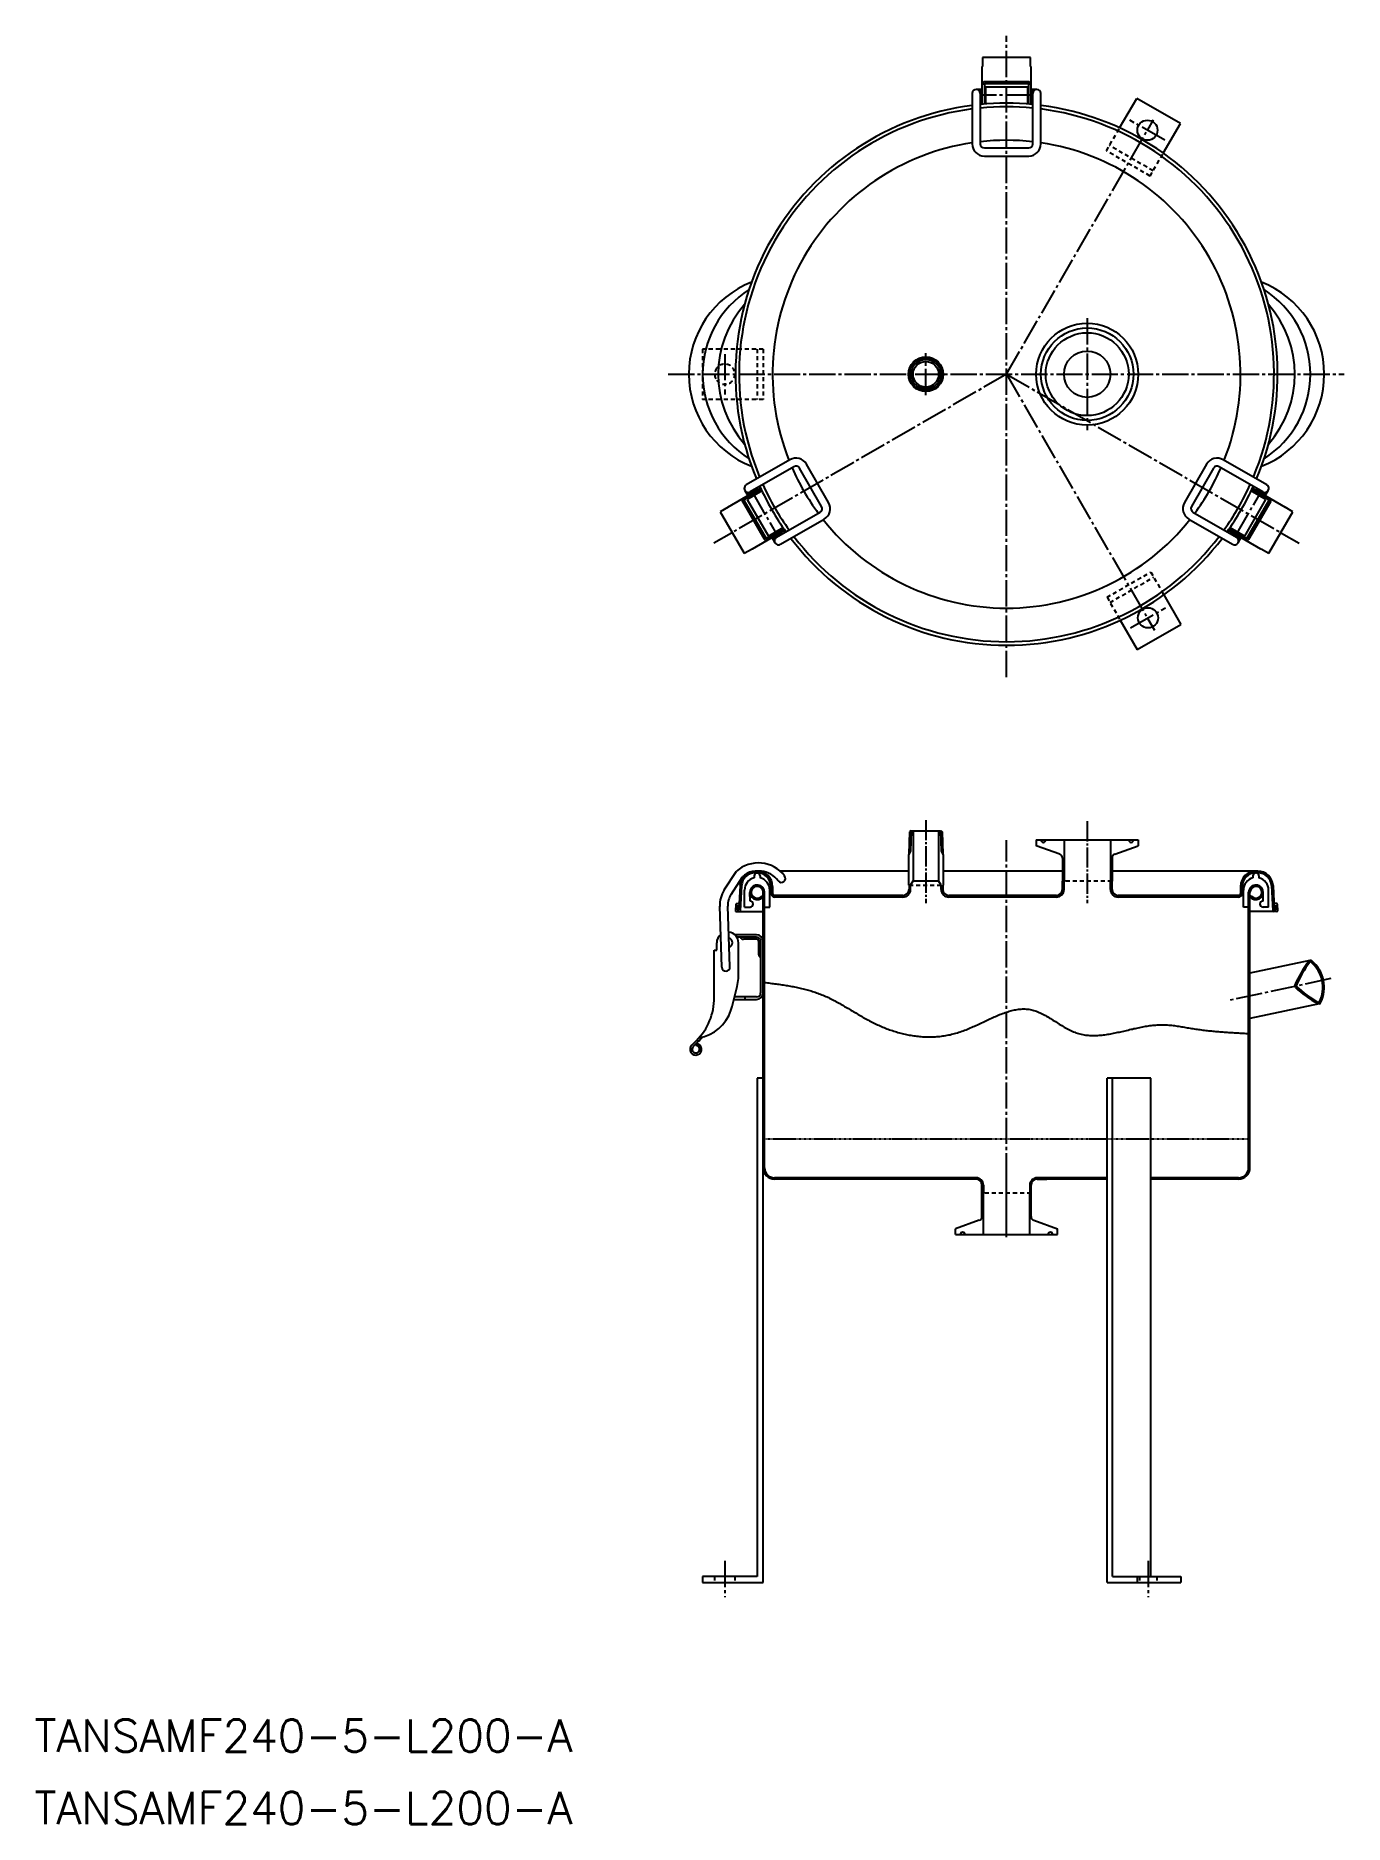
# Model space of a CAD drawing. Extents: x 142 to 791, y -100 to 787.
import ezdxf

# ---------------------------------------------------------------- set-up
doc = ezdxf.new("R2010")
doc.units = 0
for name, pattern in [('CENS', [13, 10, -1, 1, -1]), ('CENTER', [17.5, 13, -1.5, 1.5, -1.5]), ('DASHED', [3.5, 2, -1.5]), ('PHANTOM', [2.5, 1.25, -0.25, 0.25, -0.25, 0.25, -0.25])]:
    doc.linetypes.add(name, pattern=pattern)
doc.layers.get('0').update_dxf_attribs({"linetype": 'CONTINUOUS'})
doc.layers.add('CENTER', color=1, linetype='CENTER')
doc.styles.get("Standard").update_dxf_attribs({"font": 'txt.shx', "bigfont": '@extfont2.shx'})

msp = doc.modelspace()

# ---------------------------------------------------------------- linework, layer by layer
at = {"color": 7, "linetype": 'CONTINUOUS'}
for p, q in [((611.09, 753.15), (611.09, 771.86)), ((611.19, 771.86), (611.09, 771.86)), ((634.99, 776.3), (611.19, 776.3)), ((611.19, 776.3), (611.19, 771.86)), ((634.99, 771.86), (634.99, 776.3)), ((635.09, 771.86), (634.99, 771.86)), ((635.09, 771.86), (635.09, 753.15)), ((612.09, 763.1), (611.09, 763.1)), ((634.09, 763.3), (612.09, 763.3)), ((612.09, 763.3), (612.09, 753.23)), ((633.84, 764.3), (612.34, 764.3)), ((634.09, 753.23), (634.09, 763.3)), ((635.09, 763.1), (634.09, 763.1)), ((606.09, 758.5), (606.09, 733.5)), ((611.09, 760.5), (608.09, 760.5)), ((610.09, 758.5), (610.09, 733.5)), ((610.39, 756.5), (610.09, 756.5)), ((610.39, 759.95), (610.39, 755.45)), ((611.09, 759.95), (610.39, 759.95)), ((610.39, 755.45), (611.09, 755.45)), ((612.59, 759.7), (612.09, 759.7)), ((612.59, 755.7), (612.09, 755.7)), ((633.59, 761.7), (612.59, 761.7)), ((612.59, 761.7), (612.59, 753.28)), ((633.59, 753.28), (633.59, 761.7)), ((634.09, 759.7), (633.59, 759.7)), ((634.09, 755.7), (633.59, 755.7)), ((638.09, 760.5), (635.09, 760.5)), ((635.09, 760.45), (635.79, 760.45)), ((635.79, 754.95), (635.09, 754.95)), ((635.79, 760.45), (635.79, 754.95)), ((635.79, 756.5), (636.09, 756.5)), ((636.09, 733.5), (636.09, 758.5)), ((640.09, 733.5), (640.09, 758.5)), ((679.16, 741.43), (687.61, 756.06)), ((709.26, 743.56), (687.61, 756.06)), ((700.81, 728.93), (709.26, 743.56)), ((612.09, 731.5), (634.09, 731.5)), ((612.09, 727.5), (634.09, 727.5)), ((515.69, 576.92), (494.04, 564.42)), ((752.14, 564.42), (730.49, 576.92)), ((517.69, 573.46), (496.04, 560.96)), ((531.42, 553.67), (520.42, 572.72)), ((534.88, 555.67), (523.88, 574.72)), ((722.29, 574.72), (711.29, 555.67)), ((725.75, 572.72), (714.75, 553.67)), ((750.14, 560.96), (728.49, 573.46)), ((484.96, 553.41), (501.17, 562.77)), ((501.59, 561.86), (492.88, 556.82)), ((493.3, 561.69), (494.8, 559.09)), ((494.5, 559.72), (499.26, 562.47)), ((494.85, 559.12), (494.5, 559.72)), ((501.81, 561.4), (494.51, 557.19)), ((497.92, 561.7), (497.77, 561.96)), ((499.26, 562.47), (499.61, 561.87)), ((499.46, 560.62), (499.71, 560.19)), ((751.66, 557.19), (744.36, 561.4)), ((753.29, 556.82), (744.58, 561.86)), ((745, 562.77), (761.21, 553.41)), ((746.46, 560.19), (746.71, 560.62)), ((747.35, 562.22), (747, 561.62)), ((751.24, 559.97), (747.35, 562.22)), ((748.26, 561.7), (748.41, 561.96)), ((750.89, 559.37), (751.24, 559.97)), ((751.37, 559.09), (752.87, 561.69)), ((485.01, 553.32), (481.17, 551.1)), ((481.17, 551.1), (493.07, 530.49)), ((484.96, 553.41), (485.01, 553.32)), ((492.14, 556.11), (502.89, 537.49)), ((492.55, 557.79), (493.05, 556.92)), ((492.88, 556.82), (503.88, 537.77)), ((494.51, 557.19), (505.01, 539.01)), ((496, 558.62), (496.25, 558.19)), ((509.04, 538.44), (530.69, 550.94)), ((715.49, 550.94), (737.14, 538.44)), ((741.16, 539.01), (751.66, 557.19)), ((742.29, 537.77), (753.29, 556.82)), ((743.29, 537.49), (754.04, 556.11)), ((749.93, 558.19), (750.18, 558.62)), ((753.1, 530.49), (765, 551.1)), ((753.12, 556.92), (753.62, 557.79)), ((761.16, 553.32), (761.21, 553.41)), ((765, 551.1), (761.16, 553.32)), ((513.17, 541.98), (496.96, 532.63)), ((503.88, 537.77), (512.59, 542.8)), ((505.01, 539.01), (512.31, 543.22)), ((510.21, 542.01), (510.46, 541.57)), ((511.04, 534.98), (532.69, 547.48)), ((713.49, 547.48), (735.14, 534.98)), ((749.21, 532.63), (733, 541.98)), ((733.58, 542.8), (742.29, 537.77)), ((733.86, 543.22), (741.16, 539.01)), ((734.21, 540.47), (734.56, 541.08)), ((735.71, 541.57), (735.96, 542.01)), ((493.07, 530.49), (496.91, 532.71)), ((496.91, 532.71), (496.96, 532.63)), ((504.05, 537.87), (504.55, 537.01)), ((506.75, 540.01), (507, 539.57)), ((506.8, 538.31), (508.3, 535.71)), ((507.28, 538.58), (507.63, 537.97)), ((507.63, 537.97), (511.53, 540.22)), ((510.62, 539.7), (510.77, 539.44)), ((511.53, 540.22), (511.18, 540.83)), ((738.98, 537.72), (734.21, 540.47)), ((735.56, 539.7), (735.41, 539.44)), ((737.87, 535.71), (739.37, 538.31)), ((739.33, 538.33), (738.98, 537.72)), ((739.18, 539.57), (739.43, 540.01)), ((741.62, 537.01), (742.12, 537.87)), ((749.21, 532.63), (749.26, 532.71)), ((749.26, 532.71), (753.1, 530.49)), ((701.1, 509.87), (709.55, 495.24)), ((679.48, 497.32), (687.9, 482.74)), ((687.9, 482.74), (709.55, 495.24)), ((574.94, 392.42), (574.59, 381.25)), ((575.81, 392.87), (574.94, 392.42)), ((575.81, 392.87), (590.36, 392.87)), ((576.74, 392.87), (576.74, 368.12)), ((589.44, 392.87), (589.44, 368.12)), ((590.36, 392.87), (591.23, 392.42)), ((591.23, 392.42), (591.58, 381.25)), ((575.5, 382.82), (574.44, 380.99)), ((590.68, 382.82), (591.74, 380.99)), ((637.84, 388.37), (688.34, 388.37)), ((637.84, 388.37), (637.84, 385.52)), ((649.47, 381.29), (637.84, 385.52)), ((651.59, 388.37), (651.59, 367.87)), ((674.59, 388.37), (674.59, 367.87)), ((676.7, 381.29), (688.34, 385.52)), ((688.34, 388.37), (688.34, 385.52)), ((483.18, 363.57), (489.19, 372.82)), ((501.55, 372.87), (498.44, 372.87)), ((574.44, 372.87), (510.88, 372.87)), ((574.44, 380.99), (574.44, 365.87)), ((591.74, 380.99), (591.74, 365.87)), ((650.79, 372.87), (591.74, 372.87)), ((650.79, 379.41), (650.79, 367.87)), ((675.39, 379.41), (675.39, 367.87)), ((747.73, 372.87), (675.39, 372.87)), ((486.54, 361.39), (492.23, 370.16)), ((490.96, 365.76), (490.32, 353.67)), ((491.75, 365.72), (491.1, 353.25)), ((497.94, 370.57), (497.94, 369.57)), ((498.44, 372.07), (499.59, 372.07)), ((500.94, 370.57), (500.94, 369.57)), ((506.29, 365.37), (506.29, 361.87)), ((507.09, 365.37), (507.09, 361.87)), ((574.74, 365.87), (574.74, 363.87)), ((575.54, 365.87), (576.74, 368.12)), ((575.54, 363.87), (575.54, 365.87)), ((576.74, 368.12), (589.44, 368.12)), ((590.64, 365.87), (589.44, 368.12)), ((590.64, 363.87), (590.64, 365.87)), ((591.44, 365.87), (591.44, 363.87)), ((650.79, 363.87), (650.79, 367.87)), ((651.59, 363.87), (651.59, 367.87)), ((674.59, 363.87), (674.59, 367.87)), ((675.39, 363.87), (675.39, 367.87)), ((739.09, 365.37), (739.09, 361.87)), ((739.89, 365.37), (739.89, 361.87)), ((745.24, 370.57), (745.24, 369.57)), ((747.73, 372.07), (746.59, 372.07)), ((748.24, 370.57), (748.24, 369.57)), ((754.42, 365.72), (755.07, 353.25)), ((755.22, 365.76), (755.85, 353.67)), ((481.99, 325.26), (480.93, 355.46)), ((485.99, 325.4), (484.93, 355.6)), ((488.87, 356.49), (488.7, 353.29)), ((489.27, 356.87), (490.07, 356.87)), ((489.65, 356.07), (489.52, 353.67)), ((489.58, 354.87), (490.38, 354.87)), ((493.19, 355.07), (493.19, 363.5)), ((493.19, 355.07), (495.94, 355.07)), ((495.94, 358.07), (495.79, 362.29)), ((502.39, 360.27), (501.82, 360.68)), ((502.39, 225.87), (502.39, 362.42)), ((503.09, 225.87), (503.09, 362.42)), ((503.09, 355.07), (505.69, 355.07)), ((505.69, 355.07), (505.69, 363.5)), ((571.74, 360.87), (508.09, 360.87)), ((571.74, 360.07), (508.09, 360.07)), ((571.74, 360.87), (563.09, 360.87)), ((647.79, 360.87), (594.44, 360.87)), ((647.79, 360.07), (594.44, 360.07)), ((738.09, 360.87), (678.39, 360.87)), ((738.09, 360.07), (678.39, 360.07)), ((740.49, 355.07), (740.49, 363.5)), ((743.09, 355.07), (740.49, 355.07)), ((743.09, 225.87), (743.09, 362.42)), ((743.79, 225.87), (743.79, 362.42)), ((743.79, 360.27), (744.35, 360.68)), ((750.24, 358.07), (750.38, 362.29)), ((752.99, 355.07), (750.24, 355.07)), ((752.99, 355.07), (752.99, 363.5)), ((756.59, 354.87), (755.79, 354.87)), ((756.91, 356.87), (756.11, 356.87)), ((756.53, 356.07), (756.65, 353.67)), ((757.31, 356.49), (757.47, 353.29)), ((489.1, 352.87), (502.39, 352.87)), ((489.52, 353.67), (490.32, 353.67)), ((757.07, 352.87), (743.79, 352.87)), ((756.65, 353.67), (755.85, 353.67)), ((479.39, 333.73), (479.39, 337.33)), ((499.19, 341.33), (488.36, 341.33)), ((499.19, 340.13), (489.4, 340.13)), ((490.19, 319.73), (490.19, 337.33)), ((499.19, 339.13), (492.69, 339.13)), ((500.19, 338.13), (500.19, 331.63)), ((501.19, 338.13), (501.19, 312.53)), ((478.19, 310.18), (478.19, 333.73)), ((478.19, 333.73), (479.39, 333.73)), ((773.53, 328.63), (743.79, 322.31)), ((499.19, 310.53), (488.34, 310.53)), ((493.39, 310.53), (493.39, 309.33)), ((488.03, 309.33), (499.19, 309.33)), ((778.1, 307.12), (743.79, 299.82)), ((469.4, 288.97), (467.02, 286.59)), ((470.11, 288.26), (467.73, 285.89)), ((469.26, 287.42), (469.18, 286.42)), ((499.39, 270.17), (499.38, 23.19)), ((502.39, 270.17), (499.39, 270.17)), ((502.38, 20.19), (502.39, 270.17)), ((672.96, 20.19), (672.96, 270.17)), ((694.61, 270.17), (672.96, 270.17)), ((675.56, 23.19), (675.56, 270.17)), ((694.61, 23.19), (694.61, 270.17)), ((607.89, 220.87), (508.09, 220.87)), ((607.89, 220.17), (508.09, 220.17)), ((607.89, 220.87), (603.09, 220.87)), ((607.89, 220.17), (603.09, 220.17)), ((610.89, 213.17), (610.89, 217.17)), ((610.89, 201.67), (610.89, 213.17)), ((611.59, 217.17), (611.59, 213.17)), ((611.59, 192.67), (611.59, 213.17)), ((634.59, 217.17), (634.59, 213.17)), ((634.59, 192.67), (634.59, 213.17)), ((635.29, 213.17), (635.29, 217.17)), ((635.29, 201.67), (635.29, 213.17)), ((643.09, 220.87), (638.29, 220.87)), ((672.96, 220.87), (638.29, 220.87)), ((638.29, 220.17), (643.09, 220.17)), ((672.96, 220.17), (638.29, 220.17)), ((738.09, 220.87), (694.61, 220.87)), ((738.09, 220.17), (694.61, 220.17)), ((609.57, 199.79), (597.84, 195.52)), ((597.84, 192.67), (597.84, 195.52)), ((636.6, 199.79), (648.34, 195.52)), ((648.34, 192.67), (648.34, 195.52)), ((597.84, 192.67), (648.34, 192.67)), ((499.38, 23.19), (472.38, 23.19)), ((472.38, 23.19), (472.38, 20.19)), ((472.38, 20.19), (502.38, 20.19)), ((672.96, 20.19), (709.55, 20.19)), ((675.56, 23.19), (709.55, 23.19)), ((687.89, 23.19), (687.89, 20.19)), ((709.55, 23.19), (709.55, 20.19))]:
    msp.add_line(p, q, dxfattribs=at)
at = {"color": 3, "linetype": 'DASHED'}
for p, q in [((672.61, 730.08), (679.16, 741.43)), ((694.26, 717.58), (672.61, 730.08)), ((695.76, 720.18), (674.11, 732.68)), ((694.26, 717.58), (700.81, 728.93)), ((480.9, 631.8), (472.39, 631.8)), ((472.39, 631.8), (472.39, 606.8)), ((502.39, 631.8), (480.9, 631.8)), ((499.39, 631.8), (499.39, 606.8)), ((502.39, 631.8), (502.39, 606.8)), ((480.9, 606.8), (472.39, 606.8)), ((502.39, 606.8), (480.9, 606.8)), ((672.9, 508.72), (694.55, 521.22)), ((674.4, 506.13), (696.05, 518.63)), ((694.55, 521.22), (701.1, 509.87)), ((672.9, 508.72), (679.48, 497.32)), ((574.74, 365.87), (591.44, 365.87)), ((675.39, 367.87), (650.79, 367.87)), ((635.29, 213.17), (610.89, 213.17)), ((478.38, 23.19), (478.38, 20.19)), ((488.38, 23.19), (488.38, 20.19)), ((688.95, 23.19), (688.95, 20.19)), ((697.61, 23.19), (697.61, 20.19))]:
    msp.add_line(p, q, dxfattribs=at)
at = {"color": 1, "linetype": 'CENTER'}
for p, q in [((663.09, 647.07), (663.09, 591.52)), ((583.09, 608.92), (583.09, 629.68))]:
    msp.add_line(p, q, dxfattribs=at)
at = {"color": 3, "linetype": 'CONTINUOUS'}
for p, q in [((575.81, 392.87), (575.5, 382.82)), ((590.36, 392.87), (590.68, 382.82))]:
    msp.add_line(p, q, dxfattribs=at)
at = {"color": 1, "linetype": 'CENS'}
for p, q in [((583.09, 398.23), (583.09, 357.1)), ((663.09, 397.66), (663.09, 357.1))]:
    msp.add_line(p, q, dxfattribs=at)
at = {"color": 3, "linetype": 'PHANTOM'}
msp.add_line((502.39, 240.17), (743.79, 240.17), dxfattribs=at)
at = {"color": 3}
msp.add_polyline3d([(503.09, 317.72, 0), (503.81, 317.63, 0), (504.52, 317.54, 0), (505.24, 317.45, 0), (505.96, 317.36, 0), (506.68, 317.26, 0), (507.39, 317.17, 0), (508.11, 317.08, 0), (508.83, 316.98, 0), (509.54, 316.88, 0), (510.26, 316.79, 0), (510.97, 316.68, 0), (511.68, 316.58, 0), (512.4, 316.47, 0), (513.11, 316.37, 0), (513.82, 316.25, 0), (514.52, 316.14, 0), (515.23, 316.02, 0), (515.94, 315.9, 0), (516.64, 315.77, 0), (517.34, 315.64, 0), (518.04, 315.51, 0), (518.74, 315.37, 0), (519.44, 315.23, 0), (520.13, 315.08, 0), (520.83, 314.93, 0), (521.52, 314.77, 0), (522.21, 314.61, 0), (522.89, 314.44, 0), (523.58, 314.26, 0), (524.26, 314.08, 0), (524.94, 313.9, 0), (525.61, 313.7, 0), (526.29, 313.5, 0), (526.96, 313.3, 0), (527.63, 313.08, 0), (528.29, 312.86, 0), (528.95, 312.63, 0), (529.61, 312.39, 0), (530.27, 312.15, 0), (530.92, 311.89, 0), (531.57, 311.63, 0), (532.22, 311.36, 0), (532.86, 311.09, 0), (533.5, 310.8, 0), (534.13, 310.51, 0), (534.77, 310.21, 0), (535.4, 309.9, 0), (536.03, 309.59, 0), (536.65, 309.27, 0), (537.28, 308.95, 0), (537.9, 308.62, 0), (538.52, 308.29, 0), (539.14, 307.95, 0), (539.76, 307.61, 0), (540.38, 307.27, 0), (540.99, 306.92, 0), (541.61, 306.56, 0), (542.22, 306.21, 0), (542.84, 305.85, 0), (543.45, 305.49, 0), (544.06, 305.13, 0), (544.68, 304.77, 0), (545.29, 304.4, 0), (545.9, 304.04, 0), (546.51, 303.67, 0), (547.13, 303.3, 0), (547.74, 302.94, 0), (548.36, 302.57, 0), (548.98, 302.21, 0), (549.59, 301.84, 0), (550.21, 301.48, 0), (550.83, 301.12, 0), (551.45, 300.76, 0), (552.08, 300.41, 0), (552.7, 300.05, 0), (553.33, 299.7, 0), (553.96, 299.36, 0), (554.59, 299.01, 0), (555.23, 298.68, 0), (555.87, 298.34, 0), (556.51, 298.01, 0), (557.15, 297.69, 0), (557.8, 297.37, 0), (558.45, 297.06, 0), (559.1, 296.75, 0), (559.76, 296.45, 0), (560.42, 296.15, 0), (561.08, 295.87, 0), (561.75, 295.58, 0), (562.42, 295.31, 0), (563.09, 295.04, 0), (563.77, 294.78, 0), (564.45, 294.53, 0), (565.13, 294.28, 0), (565.81, 294.04, 0), (566.5, 293.81, 0), (567.18, 293.58, 0), (567.88, 293.37, 0), (568.57, 293.15, 0), (569.27, 292.95, 0), (569.96, 292.76, 0), (570.66, 292.57, 0), (571.37, 292.39, 0), (572.07, 292.23, 0), (572.78, 292.06, 0), (573.49, 291.91, 0), (574.19, 291.77, 0), (574.9, 291.63, 0), (575.62, 291.5, 0), (576.33, 291.38, 0), (577.05, 291.28, 0), (577.76, 291.18, 0), (578.48, 291.09, 0), (579.2, 291, 0), (579.92, 290.93, 0), (580.64, 290.87, 0), (581.36, 290.82, 0), (582.09, 290.78, 0), (582.81, 290.74, 0), (583.53, 290.72, 0), (584.26, 290.71, 0), (584.98, 290.71, 0), (585.71, 290.71, 0), (586.43, 290.73, 0), (587.16, 290.76, 0), (587.88, 290.8, 0), (588.61, 290.85, 0), (589.34, 290.92, 0), (590.06, 290.99, 0), (590.79, 291.07, 0), (591.51, 291.17, 0), (592.24, 291.27, 0), (592.96, 291.39, 0), (593.68, 291.52, 0), (594.41, 291.67, 0), (595.13, 291.82, 0), (595.85, 291.99, 0), (596.57, 292.16, 0), (597.29, 292.35, 0), (598.01, 292.56, 0), (598.73, 292.77, 0), (599.45, 293, 0), (600.16, 293.24, 0), (600.88, 293.49, 0), (601.59, 293.75, 0), (602.3, 294.01, 0), (603.01, 294.29, 0), (603.72, 294.58, 0), (604.43, 294.87, 0), (605.14, 295.17, 0), (605.84, 295.48, 0), (606.55, 295.79, 0), (607.25, 296.1, 0), (607.95, 296.42, 0), (608.65, 296.74, 0), (609.35, 297.07, 0), (610.05, 297.4, 0), (610.75, 297.72, 0), (611.44, 298.05, 0), (612.13, 298.38, 0), (612.83, 298.71, 0), (613.52, 299.03, 0), (614.21, 299.35, 0), (614.89, 299.67, 0), (615.58, 299.99, 0), (616.26, 300.3, 0), (616.95, 300.6, 0), (617.63, 300.9, 0), (618.31, 301.2, 0), (618.99, 301.48, 0), (619.67, 301.76, 0), (620.34, 302.03, 0), (621.02, 302.29, 0), (621.69, 302.53, 0), (622.36, 302.77, 0), (623.03, 303, 0), (623.7, 303.21, 0), (624.36, 303.41, 0), (625.03, 303.6, 0), (625.69, 303.77, 0), (626.35, 303.93, 0), (627.01, 304.07, 0), (627.67, 304.2, 0), (628.33, 304.31, 0), (628.98, 304.4, 0), (629.63, 304.47, 0), (630.28, 304.52, 0), (630.93, 304.55, 0), (631.58, 304.56, 0), (632.23, 304.55, 0), (632.87, 304.52, 0), (633.51, 304.46, 0), (634.15, 304.39, 0), (634.79, 304.28, 0), (635.43, 304.16, 0), (636.06, 304, 0), (636.7, 303.82, 0), (637.33, 303.62, 0), (637.96, 303.4, 0), (638.59, 303.15, 0), (639.21, 302.89, 0), (639.84, 302.6, 0), (640.46, 302.3, 0), (641.09, 301.99, 0), (641.71, 301.66, 0), (642.34, 301.31, 0), (642.96, 300.96, 0), (643.58, 300.6, 0), (644.2, 300.22, 0), (644.83, 299.84, 0), (645.45, 299.46, 0), (646.07, 299.06, 0), (646.7, 298.67, 0), (647.32, 298.27, 0), (647.95, 297.88, 0), (648.57, 297.48, 0), (649.2, 297.09, 0), (649.83, 296.7, 0), (650.46, 296.31, 0), (651.09, 295.93, 0), (651.73, 295.56, 0), (652.36, 295.2, 0), (653, 294.84, 0), (653.64, 294.5, 0), (654.28, 294.17, 0), (654.92, 293.86, 0), (655.57, 293.56, 0), (656.22, 293.28, 0), (656.87, 293.02, 0), (657.52, 292.78, 0), (658.18, 292.56, 0), (658.84, 292.36, 0), (659.51, 292.18, 0), (660.17, 292.02, 0), (660.84, 291.88, 0), (661.52, 291.76, 0), (662.19, 291.65, 0), (662.87, 291.57, 0), (663.55, 291.5, 0), (664.23, 291.45, 0), (664.92, 291.42, 0), (665.61, 291.39, 0), (666.3, 291.39, 0), (666.99, 291.4, 0), (667.68, 291.42, 0), (668.38, 291.46, 0), (669.08, 291.5, 0), (669.78, 291.56, 0), (670.48, 291.63, 0), (671.19, 291.72, 0), (671.89, 291.81, 0), (672.6, 291.91, 0), (673.31, 292.02, 0), (674.02, 292.13, 0), (674.73, 292.26, 0), (675.45, 292.39, 0), (676.16, 292.53, 0), (676.87, 292.67, 0), (677.59, 292.82, 0), (678.31, 292.98, 0), (679.03, 293.13, 0), (679.75, 293.3, 0), (680.47, 293.46, 0), (681.19, 293.63, 0), (681.91, 293.79, 0), (682.63, 293.96, 0), (683.36, 294.13, 0), (684.08, 294.3, 0), (684.8, 294.47, 0), (685.53, 294.63, 0), (686.25, 294.8, 0), (686.98, 294.96, 0), (687.7, 295.12, 0), (688.43, 295.27, 0), (689.15, 295.42, 0), (689.87, 295.57, 0), (690.6, 295.71, 0), (691.32, 295.84, 0), (692.05, 295.97, 0), (692.77, 296.09, 0), (693.49, 296.2, 0), (694.21, 296.3, 0), (694.93, 296.39, 0), (695.65, 296.48, 0), (696.37, 296.55, 0), (697.09, 296.61, 0), (697.81, 296.67, 0), (698.53, 296.7, 0), (699.24, 296.73, 0), (699.96, 296.74, 0), (700.67, 296.74, 0), (701.38, 296.72, 0), (702.09, 296.69, 0), (702.8, 296.65, 0), (703.51, 296.6, 0), (704.22, 296.54, 0), (704.92, 296.46, 0), (705.63, 296.38, 0), (706.33, 296.29, 0), (707.04, 296.19, 0), (707.74, 296.09, 0), (708.45, 295.98, 0), (709.15, 295.87, 0), (709.85, 295.75, 0), (710.55, 295.63, 0), (711.26, 295.51, 0), (711.96, 295.39, 0), (712.66, 295.27, 0), (713.36, 295.15, 0), (714.07, 295.03, 0), (714.77, 294.91, 0), (715.47, 294.8, 0), (716.17, 294.69, 0), (716.88, 294.59, 0), (717.58, 294.49, 0), (718.29, 294.39, 0), (718.99, 294.3, 0), (719.7, 294.2, 0), (720.4, 294.12, 0), (721.11, 294.03, 0), (721.82, 293.95, 0), (722.52, 293.87, 0), (723.23, 293.79, 0), (723.93, 293.72, 0), (724.64, 293.65, 0), (725.35, 293.58, 0), (726.06, 293.51, 0), (726.76, 293.45, 0), (727.47, 293.39, 0), (728.18, 293.33, 0), (728.89, 293.27, 0), (729.6, 293.22, 0), (730.31, 293.16, 0), (731.02, 293.11, 0), (731.73, 293.06, 0), (732.43, 293.01, 0), (733.14, 292.96, 0), (733.85, 292.92, 0), (734.56, 292.87, 0), (735.27, 292.83, 0), (735.98, 292.79, 0), (736.69, 292.75, 0), (737.4, 292.7, 0), (738.11, 292.66, 0), (738.82, 292.62, 0), (739.53, 292.59, 0), (740.24, 292.55, 0), (740.96, 292.51, 0), (741.67, 292.47, 0), (742.38, 292.43, 0), (743.09, 292.4, 0)], dxfattribs=at)
at = {"color": 7, "linetype": 'CONTINUOUS'}
for centre, radius in [((692.94, 740.28), 5), ((663.09, 619.3), 25.25), ((663.09, 619.3), 22.95), ((663.09, 619.3), 20.55), ((663.09, 619.3), 11.5), ((583.09, 619.3), 8.65), ((583.09, 619.3), 8.15), ((583.09, 619.3), 6.35), ((693.22, 498.52), 5)]:
    msp.add_circle(centre, radius, dxfattribs=at)
at = {"color": 3, "linetype": 'CONTINUOUS'}
msp.add_circle((583.09, 619.3), 7.3, dxfattribs=at)
at = {"color": 7, "linetype": 'CONTINUOUS'}
for centre, radius, start, end in [((612.34, 763.05), 1.25, 90, 180), ((633.84, 763.05), 1.25, 0, 90), ((608.09, 758.5), 2, 0, 180), ((638.09, 758.5), 2, 0, 180), ((623.09, 619.3), 134.39, 97.26738, 202.73262), ((623.09, 619.3), 132.62, 97.36478, 202.63522), ((623.09, 619.3), 134.39, 84.4488, 95.5512), ((623.09, 619.3), 132.62, 84.37457, 95.62543), ((623.09, 619.3), 134.39, 337.26738, 82.73262), ((623.09, 619.3), 132.62, 337.36478, 82.63522), ((623.09, 619.3), 116, 98.42715, 201.57285), ((612.09, 733.5), 6, 180, 270), ((623.09, 619.3), 116, 83.5654, 96.4346), ((612.09, 733.5), 2, 180, 270), ((634.09, 733.5), 2, 270, 0), ((634.09, 733.5), 6, 270, 0), ((623.09, 619.3), 116, 338.42715, 81.57285), ((514.59, 619.3), 49.01, 111.44364, 248.55636), ((522.23, 619.3), 49.79, 122.58591, 237.41409), ((731.58, 619.3), 49.01, 291.44364, 68.55636), ((723.94, 619.3), 49.79, 302.58591, 57.41409), ((532.55, 619.3), 52.39, 138.63197, 221.36803), ((713.62, 619.3), 52.39, 318.63197, 41.36803), ((518.69, 571.72), 6, 30, 120), ((727.49, 571.72), 6, 60, 150), ((623.09, 619.3), 116, 203.5654, 216.4346), ((518.69, 571.72), 2, 30, 120), ((623.09, 619.3), 116, 323.5654, 336.4346), ((727.49, 571.72), 2, 60, 150), ((495.04, 562.69), 2, 120, 300), ((623.09, 619.3), 134.39, 204.4488, 215.5512), ((623.09, 619.3), 132.62, 204.37457, 215.62543), ((623.09, 619.3), 132.62, 324.37457, 335.62543), ((623.09, 619.3), 134.39, 324.4488, 335.5512), ((751.14, 562.69), 2, 240, 60), ((493.22, 556.73), 1.25, 120, 210), ((529.69, 552.67), 2, 300, 30), ((529.69, 552.67), 6, 300, 30), ((716.49, 552.67), 6, 150, 240), ((716.49, 552.67), 2, 150, 240), ((752.95, 556.73), 1.25, 330, 60), ((623.09, 619.3), 116, 218.42715, 321.57285), ((503.97, 538.11), 1.25, 210, 300), ((510.04, 536.71), 2, 120, 300), ((623.09, 619.3), 134.39, 217.26738, 322.73262), ((623.09, 619.3), 132.62, 217.36478, 322.63522), ((736.14, 536.71), 2, 240, 60), ((742.2, 538.11), 1.25, 240, 330), ((641.34, 388.37), 1.2, 180, 0), ((684.84, 388.37), 1.2, 180, 0), ((500.06, 360.63), 16.34, 37.30164, 131.74202), ((498.44, 365.37), 7.5, 90, 177), ((500.06, 360.63), 12.34, 37.30164, 129.42482), ((499.59, 365.37), 7.5, 0, 90), ((648.79, 379.41), 2, 0, 70), ((677.39, 379.41), 2, 110, 180), ((746.59, 365.37), 7.5, 90, 180), ((747.73, 365.37), 7.5, 3, 90), ((498.44, 365.37), 6.7, 90, 177), ((499.44, 363.5), 6.25, 103.88654, 180), ((499.44, 362.42), 3.65, 0, 323.9223), ((499.44, 362.42), 2.95, 0, 323.9223), ((499.44, 370.57), 1.5, 0, 180), ((499.59, 365.37), 6.7, 0, 90), ((499.44, 363.5), 6.25, 0, 76.11346), ((511.47, 369.31), 2, 217.30164, 37.30164), ((571.74, 363.87), 3, 270, 0), ((571.74, 363.87), 3.8, 270, 0), ((594.44, 363.87), 3.8, 180, 270), ((594.44, 363.87), 3, 180, 270), ((647.79, 363.87), 3.8, 270, 0), ((647.79, 363.87), 3, 270, 0), ((678.39, 363.87), 3.8, 180, 270), ((678.39, 363.87), 3, 180, 270), ((746.59, 365.37), 6.7, 90, 180), ((746.74, 363.5), 6.25, 103.88654, 180), ((746.74, 362.42), 3.65, 216.0777, 180), ((746.74, 362.42), 2.95, 216.0777, 180), ((746.74, 370.57), 1.5, 0, 180), ((747.73, 365.37), 6.7, 3, 90), ((746.74, 363.5), 6.25, 0, 76.11346), ((494.92, 355.94), 14, 147, 182), ((494.92, 355.94), 10, 147, 182), ((489.27, 356.47), 0.4, 90, 177), ((490.07, 356.47), 0.4, 357, 90), ((495.94, 356.57), 1.5, 270, 90), ((508.09, 361.87), 1.8, 180, 270), ((508.09, 361.87), 1, 180, 270), ((738.09, 361.87), 1, 270, 0), ((738.09, 361.87), 1.8, 270, 0), ((750.24, 356.57), 1.5, 90, 270), ((756.11, 356.47), 0.4, 90, 183), ((756.91, 356.47), 0.4, 3, 90), ((489.1, 353.27), 0.4, 177, 270), ((490.7, 353.27), 0.4, 270, 357), ((755.47, 353.27), 0.4, 183, 270), ((757.07, 353.27), 0.4, 270, 3), ((484.79, 337.33), 5.4, 128.58272, 180), ((484.79, 337.33), 5.4, 0, 83.67673), ((484.79, 337.33), 2.4, 291.00833, 72.99167), ((492.69, 340.63), 1.5, 199.47122, 270), ((499.19, 338.13), 3.2, 0, 90), ((499.19, 338.13), 2, 0, 90), ((499.19, 338.13), 1, 0, 90), ((501.69, 331.63), 1.5, 180, 250.52878), ((812.41, 297.57), 50, 142.1222, 157.90338), ((773.73, 327.66), 1, 50.58009, 102), ((763.55, 315.27), 17.04, 333.41991, 50.58009), ((483.99, 325.33), 2, 182, 2), ((391.33, 334.79), 100, 341.95427, 351.33624), ((812.41, 297.57), 49.3, 142.1222, 157.90338), ((773.73, 327.66), 0.3, 50.58009, 142.1222), ((763.55, 315.27), 16.34, 333.41991, 50.58009), ((499.19, 312.53), 2, 270, 0), ((499.19, 312.53), 3.2, 270, 0), ((767.01, 316), 1, 157.90338, 226.09662), ((800.99, 351.31), 50, 226.09662, 241.8778), ((767.01, 316), 0.3, 157.90338, 226.09662), ((800.99, 351.31), 49.3, 226.09662, 241.8778), ((448.19, 310.18), 30, 315, 0), ((467.39, 310.01), 20, 279.30232, 341.95427), ((777.89, 308.09), 0.3, 241.8778, 333.41991), ((777.89, 308.09), 1, 282, 333.41991), ((469.04, 284.58), 2.85, 135, 85.4755), ((469.04, 284.58), 1.85, 135, 85.4755), ((448.19, 310.18), 31, 315, 320.81894), ((508.09, 225.87), 5.7, 180, 270), ((508.09, 225.87), 5, 180, 270), ((738.09, 225.87), 5.7, 270, 0), ((738.09, 225.87), 5, 270, 0), ((607.89, 217.17), 3.7, 0, 90), ((607.89, 217.17), 3, 0, 90), ((638.29, 217.17), 3.7, 90, 180), ((638.29, 217.17), 3, 90, 180), ((608.89, 201.67), 2, 290, 0), ((637.29, 201.67), 2, 180, 250), ((601.34, 192.67), 1.2, 0, 180), ((644.84, 192.67), 1.2, 0, 180)]:
    msp.add_arc(centre, radius, start, end, dxfattribs=at)
at = {"color": 3, "linetype": 'DASHED'}
for start, end in [(143.56142, 216.43858), (216.43858, 143.56142)]:
    msp.add_arc((483.39, 619.3), 5, start, end, dxfattribs=at)
at = {"layer": 'CENTER', "color": 1, "linetype": 'CENTER'}
for p, q in [((623.09, 469.11), (623.09, 787.12)), ((635.56, 757.7), (610.48, 757.7)), ((623.09, 619.3), (695.88, 745.38)), ((701.6, 735.28), (684.28, 745.28)), ((483.39, 629.3), (483.39, 609.3)), ((455.32, 619.3), (790.51, 619.3)), ((455.32, 619.3), (790.51, 619.3)), ((623.09, 619.3), (478, 535.53)), ((623.09, 619.3), (768.18, 535.53)), ((623.09, 619.3), (696.38, 492.35)), ((496.99, 560.9), (509.53, 539.18)), ((736.71, 539.3), (749.25, 561.01)), ((684.56, 493.52), (701.88, 503.52)), ((623.09, 202.63), (623.09, 388.34)), ((783.88, 319.59), (732.62, 308.69)), ((623.09, 210.23), (623.09, 223.94)), ((623.09, 191.4), (623.09, 215.25)), ((483.38, 30.88), (483.38, 12.88)), ((693.28, 30.88), (693.28, 12.88))]:
    msp.add_line(p, q, dxfattribs=at)

# ---------------------------------------------------------------- texts
at = {"color": 7, "linetype": 'CONTINUOUS'}
for p in [(141.13, -63.75), (141.13, -99.68)]:
    msp.add_text('TANSAMF240-5-L200-A', height=16, dxfattribs=at).set_placement(p)

doc.saveas('drawing.dxf')
